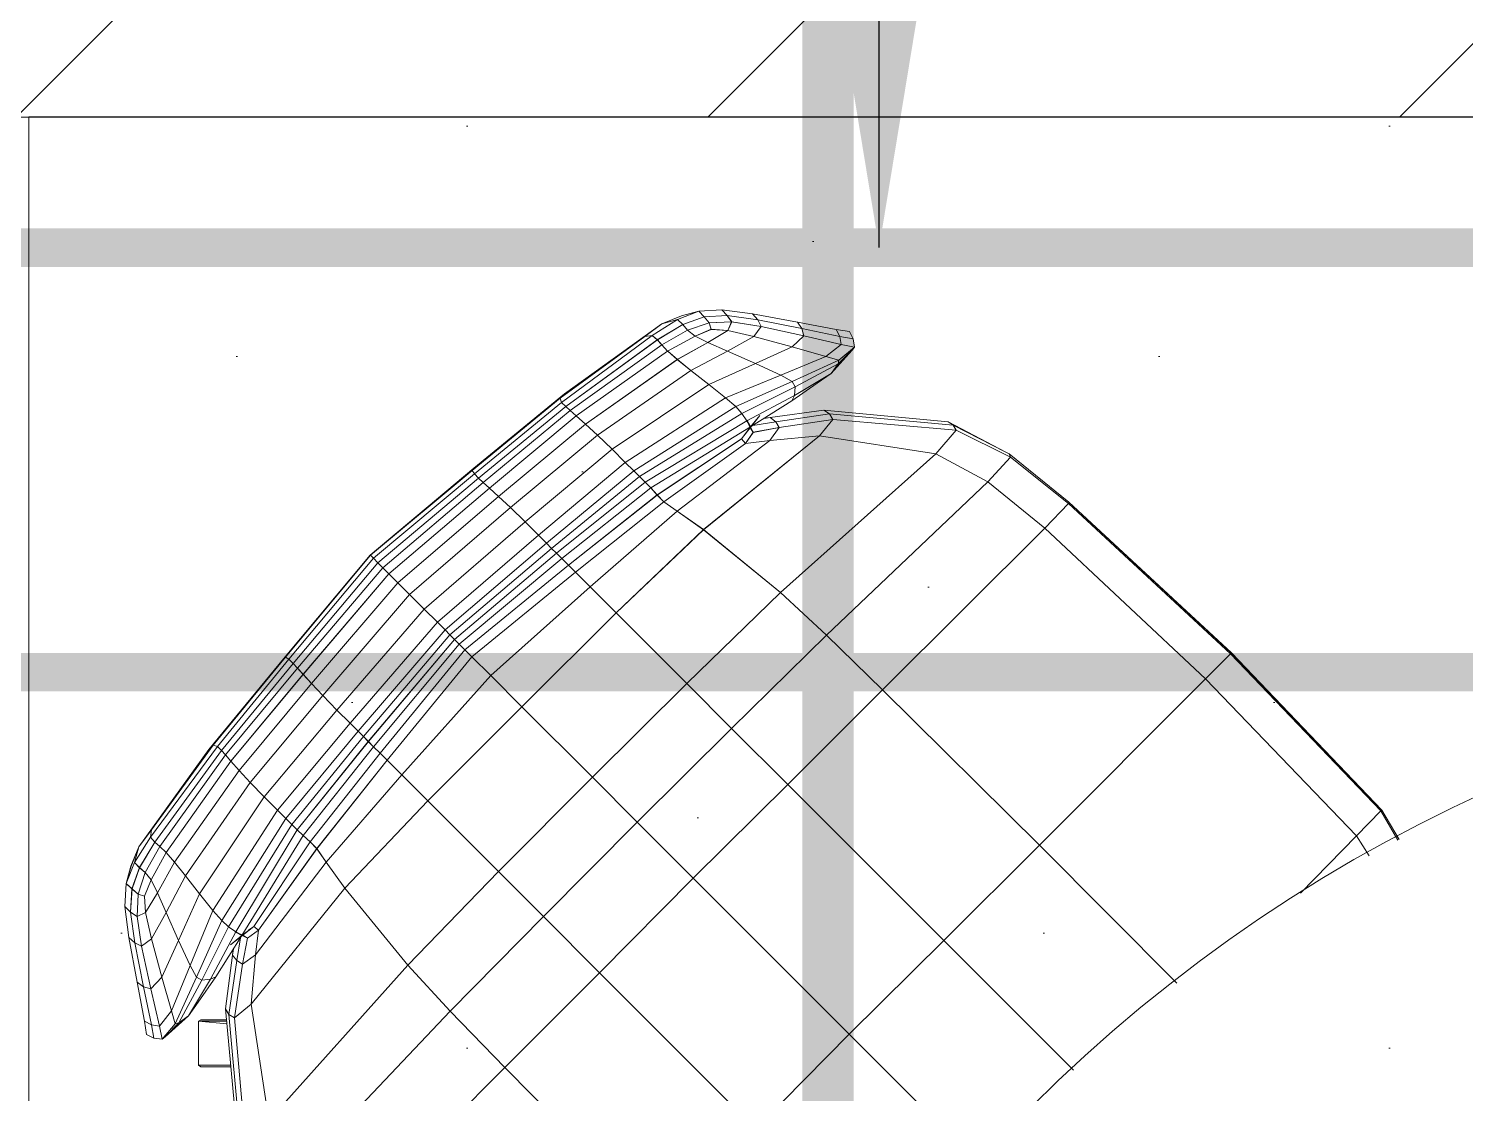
# Model space of a CAD drawing. Header units: millimetres. Extents: x -81374 to 485233, y -39075 to 157313.
# Drawn here: x 43608 to 44167, y -9941 to -9526 of the extents above; entities that cross this region are included whole.
import ezdxf
from ezdxf.enums import TextEntityAlignment as Align

# ---------------------------------------------------------------- set-up
doc = ezdxf.new("R2010")
doc.units = ezdxf.units.MM
doc.layers.add('ceiling', color=7, linetype='Continuous', lineweight=5, true_color=0x560d91)
for name, color, linetype in [('ceilings', 253, 'Continuous'), ('Hatch 01_UC', 7, 'Continuous'), ('M-HVAC VRV PIPE', 152, 'Continuous'), ('PCE-HVACTEXT', 7, 'Continuous')]:
    doc.layers.add(name, color=color, linetype=linetype)
for name, color, linetype, lineweight in [('COPPER PIPE ', 4, 'Continuous', 30), ('DRAIN PIPE', 76, 'Continuous', 30), ('G-IMPT', 8, 'Continuous', 5)]:
    doc.layers.add(name, color=color, linetype=linetype, lineweight=lineweight)
doc.styles.add('rs', font='romans.shx', dxfattribs={"width": 0.75})
doc.styles.get("Standard").update_dxf_attribs({"font": 'arial.ttf'})
doc.dimstyles.new('GLAZ ALU', dxfattribs={"dimscale": 100, "dimtxt": 2, "dimasz": 1.4, "dimexe": 0.8, "dimexo": 0.8, "dimgap": 0.75, "dimtad": 1, "dimdec": 0, "dimzin": 0, "dimdsep": 46, "dimtxsty": 'rs', "dimcen": 0.09, "dimclrd": 8, "dimclre": 8, "dimclrt": 2, "dimadec": 0, "dimazin": 0, "dimtfac": 1, "dimtdec": 0, "dimtmove": 0, "dimatfit": 3, "dimfxl": 1, "dimtolj": 1, "dimtzin": 0, "dimarcsym": 0})

# ---------------------------------------------------------------- blocks, each defined once
blk = doc.blocks.new('floor plan 1')
at = {"layer": 'G-IMPT', "color": 8, "ltscale": 500}
for p, q in [((14440.51, -29081.62), (14377.5, -29144.79)), ((14316.99, -29083.74), (14377.5, -29144.79)), ((14458.58, -29103.79), (14398.81, -29166.7)), ((14192.69, -29107.09), (14243.43, -29157.83)), ((14478.61, -29116.09), (14482.77, -29164.13)), ((14279.81, -29120.9), (14243.43, -29157.83)), ((14279.81, -29120.9), (14340.62, -29181.72)), ((14480.64, -29117.26), (14484.98, -29165.5)), ((14481.84, -29119.32), (14486.38, -29167.69)), ((14469.41, -29124.11), (14415.36, -29184.61)), ((14476.39, -29169.43), (14469.41, -29124.11)), ((14156.04, -29143.74), (14206.51, -29194.2)), ((14377.5, -29144.79), (14340.62, -29181.72)), ((14377.5, -29144.79), (14398.81, -29166.7)), ((14484.26, -29145.11), (14495.96, -29145.11)), ((14496.8, -29145.72), (14484.32, -29145.68)), ((14484.32, -29145.72), (14496.8, -29145.72)), ((14496.8, -29145.72), (14495.96, -29145.11)), ((14496.8, -29145.72), (14496.8, -29162.82)), ((14206.51, -29194.2), (14243.43, -29157.83)), ((14304.16, -29218.55), (14243.43, -29157.83)), ((14500.77, -29164.9), (14509.87, -29156.69)), ((14504.53, -29162.16), (14509.87, -29156.69)), ((14505.95, -29161.86), (14511.02, -29155.78)), ((14507.37, -29166.86), (14512, -29160.95)), ((14509.87, -29156.69), (14511.02, -29155.78)), ((14511.02, -29155.78), (14514.25, -29156.22)), ((14512, -29160.95), (14511.02, -29155.78)), ((14515.39, -29175.46), (14512, -29160.95)), ((14512, -29160.95), (14515.13, -29161.4)), ((14514.25, -29156.22), (14517.07, -29157.65)), ((14515.13, -29161.4), (14514.25, -29156.22)), ((14517.86, -29162.85), (14517.07, -29157.65)), ((14398.81, -29166.7), (14362.5, -29203.6)), ((14415.36, -29184.61), (14398.81, -29166.7)), ((14476.39, -29169.43), (14482.77, -29164.13)), ((14482.77, -29164.13), (14479.66, -29185.05)), ((14484.98, -29165.5), (14481.94, -29186.42)), ((14482.77, -29164.13), (14484.98, -29165.5)), ((14484.98, -29165.5), (14486.38, -29167.69)), ((14485.83, -29161.85), (14496.8, -29162.82)), ((14485.93, -29162.82), (14496.8, -29162.82)), ((14485.98, -29163.39), (14495.96, -29163.42)), ((14485.98, -29163.42), (14495.96, -29163.42)), ((14492.16, -29179.16), (14500.77, -29164.9)), ((14495.51, -29178.83), (14504.53, -29162.16)), ((14496.8, -29162.82), (14495.96, -29163.42)), ((14500.77, -29164.9), (14496.98, -29170.23)), ((14497.61, -29179.97), (14505.95, -29161.86)), ((14504.53, -29162.16), (14500.77, -29164.9)), ((14504.53, -29162.16), (14505.95, -29161.86)), ((14507.37, -29166.86), (14505.95, -29161.86)), ((14518.29, -29176.25), (14515.13, -29161.4)), ((14515.13, -29161.4), (14517.86, -29162.85)), ((14520.75, -29178.01), (14517.86, -29162.85)), ((14476.39, -29169.43), (14439.89, -29214.62)), ((14476.39, -29169.43), (14474.68, -29188.72)), ((14486.38, -29167.69), (14483.56, -29188.54)), ((14490.09, -29180.14), (14496.98, -29170.23)), ((14500.1, -29184.49), (14507.37, -29166.86)), ((14511.14, -29180.02), (14507.37, -29166.86)), ((14115.84, -29177.59), (14169.34, -29231.39)), ((14511.14, -29180.02), (14515.39, -29175.46)), ((14515.39, -29175.46), (14519.03, -29192.09)), ((14515.39, -29175.46), (14518.29, -29176.25)), ((14521.69, -29193.37), (14518.29, -29176.25)), ((14518.29, -29176.25), (14520.75, -29178.01)), ((14340.62, -29181.72), (14304.16, -29218.55)), ((14340.62, -29181.72), (14362.5, -29203.6)), ((14479.92, -29196.19), (14490.09, -29180.14)), ((14482.3, -29197.65), (14492.16, -29179.16)), ((14485.14, -29199.58), (14495.51, -29178.83)), ((14487.82, -29202.01), (14497.61, -29179.97)), ((14492.16, -29179.16), (14490.09, -29180.14)), ((14492.16, -29179.16), (14495.51, -29178.83)), ((14495.51, -29178.83), (14497.61, -29179.97)), ((14500.1, -29184.49), (14497.61, -29179.97)), ((14504.63, -29194.3), (14511.14, -29180.02)), ((14515.2, -29194.92), (14511.14, -29180.02)), ((14523.93, -29195.44), (14520.75, -29178.01)), ((14415.36, -29184.61), (14380.01, -29221.11)), ((14415.36, -29184.61), (14439.89, -29214.62)), ((14447.06, -29224.79), (14474.68, -29188.72)), ((14474.68, -29188.72), (14473.47, -29198.26)), ((14474.68, -29188.72), (14479.66, -29185.05)), ((14479.66, -29185.05), (14477.8, -29195.23)), ((14479.66, -29185.05), (14481.94, -29186.42)), ((14481.94, -29186.42), (14480.46, -29195.34)), ((14481.94, -29186.42), (14483.56, -29188.54)), ((14483.56, -29188.54), (14483.24, -29190.95)), ((14483.34, -29190.8), (14483.56, -29188.54)), ((14491.27, -29205.97), (14500.1, -29184.49)), ((14504.63, -29194.3), (14500.1, -29184.49)), ((14169.34, -29231.39), (14206.51, -29194.2)), ((14206.51, -29194.2), (14267.32, -29255.02)), ((14475.29, -29199.73), (14484.35, -29192.57)), ((14479.92, -29196.19), (14484.35, -29192.57)), ((14496.46, -29212.48), (14504.63, -29194.3)), ((14504.63, -29194.3), (14509.44, -29205.17)), ((14515.2, -29194.92), (14519.03, -29192.09)), ((14519.03, -29192.09), (14521.69, -29193.37)), ((14519.03, -29192.09), (14520.79, -29203.59)), ((14521.69, -29193.37), (14523.28, -29205.32)), ((14521.69, -29193.37), (14523.93, -29195.44)), ((14473.47, -29198.26), (14450.76, -29230.04)), ((14453.39, -29232.63), (14475.29, -29199.73)), ((14479.92, -29196.19), (14456.14, -29235.13)), ((14458.42, -29237.33), (14482.3, -29197.65)), ((14485.14, -29199.58), (14460.54, -29239.45)), ((14473.47, -29198.26), (14477.8, -29195.23)), ((14473.47, -29198.26), (14475.29, -29199.73)), ((14475.29, -29199.73), (14479.92, -29196.19)), ((14475.29, -29199.73), (14477.35, -29198.25)), ((14479.76, -29196.49), (14477.8, -29195.23)), ((14477.8, -29195.23), (14479.89, -29196.25)), ((14479.78, -29196.5), (14482.7, -29197.64)), ((14479.92, -29196.19), (14482.3, -29197.65)), ((14482.7, -29197.64), (14480.27, -29196.43)), ((14482.3, -29197.65), (14485.14, -29199.58)), ((14485.14, -29199.58), (14487.82, -29202.01)), ((14509.44, -29205.17), (14515.2, -29194.92)), ((14515.2, -29194.92), (14517.47, -29205.13)), ((14523.93, -29195.44), (14525.52, -29207.46)), ((14362.5, -29203.6), (14326, -29240.4)), ((14380.01, -29221.11), (14362.5, -29203.6)), ((14462.82, -29241.73), (14487.82, -29202.01)), ((14491.27, -29205.97), (14487.82, -29202.01)), ((14501.92, -29219.44), (14509.44, -29205.17)), ((14509.44, -29205.17), (14512.76, -29212.83)), ((14512.76, -29212.83), (14517.47, -29205.13)), ((14517.47, -29205.13), (14520.79, -29203.59)), ((14517.93, -29211.56), (14517.47, -29205.13)), ((14520.4, -29212.34), (14520.79, -29203.59)), ((14520.79, -29203.59), (14523.28, -29205.32)), ((14522.75, -29214.34), (14523.28, -29205.32)), ((14523.28, -29205.32), (14525.52, -29207.46)), ((14491.27, -29205.97), (14466.1, -29245.01)), ((14491.27, -29205.97), (14496.46, -29212.48)), ((14524.99, -29216.42), (14525.52, -29207.46)), ((14045.84, -29235.01), (14067.69, -29212.65)), ((14439.89, -29214.62), (14407.51, -29248.61)), ((14439.89, -29214.62), (14447.06, -29224.79)), ((14471.25, -29250.16), (14496.46, -29212.48)), ((14496.46, -29212.48), (14501.92, -29219.44)), ((14506.17, -29224.76), (14512.76, -29212.83)), ((14512.76, -29212.83), (14515.26, -29217.83)), ((14515.26, -29217.83), (14517.93, -29211.56)), ((14517.6, -29220.73), (14520.4, -29212.34)), ((14517.93, -29211.56), (14520.4, -29212.34)), ((14519.77, -29222.63), (14522.75, -29214.34)), ((14520.4, -29212.34), (14522.75, -29214.34)), ((14521.78, -29224.67), (14524.99, -29216.42)), ((14522.75, -29214.34), (14524.99, -29216.42)), ((14523.14, -29223.18), (14524.99, -29216.42)), ((14304.16, -29218.55), (14267.32, -29255.02)), ((14304.16, -29218.55), (14326, -29240.4)), ((14380.01, -29221.11), (14343.45, -29257.85)), ((14380.01, -29221.11), (14407.51, -29248.61)), ((14501.92, -29219.44), (14476.74, -29255.79)), ((14501.92, -29219.44), (14506.17, -29224.76)), ((14509.42, -29228.52), (14515.26, -29217.83)), ((14511.9, -29230.83), (14517.6, -29220.73)), ((14513.87, -29232.54), (14519.77, -29222.63)), ((14515.26, -29217.83), (14517.6, -29220.73)), ((14517.6, -29220.73), (14519.77, -29222.63)), ((14519.77, -29222.63), (14521.78, -29224.67)), ((14045.84, -29235.01), (14040.92, -29227.27)), ((14447.06, -29224.79), (14417.64, -29258.74)), ((14447.06, -29224.79), (14450.76, -29230.04)), ((14481.04, -29260.51), (14506.17, -29224.76)), ((14506.17, -29224.76), (14509.42, -29228.52)), ((14515.59, -29234.5), (14521.78, -29224.67)), ((14523.14, -29223.18), (14520.03, -29230.76)), ((14520.03, -29230.76), (14521.78, -29224.67)), ((14036, -29245.08), (14029.27, -29233.63)), ((14029.7, -29233.39), (14036.36, -29244.71)), ((14104.64, -29296.21), (14169.34, -29231.39)), ((14169.34, -29231.39), (14230.4, -29291.89)), ((14450.76, -29230.04), (14423.35, -29264.45)), ((14453.39, -29232.63), (14426.1, -29267.2)), ((14450.76, -29230.04), (14453.39, -29232.63)), ((14453.39, -29232.63), (14456.14, -29235.13)), ((14509.42, -29228.52), (14484.22, -29264.15)), ((14486.33, -29266.53), (14511.9, -29230.83)), ((14513.87, -29232.54), (14487.91, -29268.24)), ((14520.03, -29230.76), (14492.8, -29268.65)), ((14509.42, -29228.52), (14511.9, -29230.83)), ((14511.9, -29230.83), (14513.87, -29232.54)), ((14513.87, -29232.54), (14515.59, -29234.5)), ((14520.03, -29230.76), (14515.11, -29237.38)), ((14045.84, -29235.01), (14036.36, -29244.71)), ((14045.84, -29235.01), (14104.64, -29296.21)), ((14456.14, -29235.13), (14428.63, -29269.73)), ((14458.42, -29237.33), (14430.71, -29271.8)), ((14460.54, -29239.45), (14432.62, -29273.71)), ((14456.14, -29235.13), (14458.42, -29237.33)), ((14458.42, -29237.33), (14460.54, -29239.45)), ((14460.54, -29239.45), (14462.82, -29241.73)), ((14489.46, -29269.89), (14515.59, -29234.5)), ((14491.07, -29270.39), (14515.11, -29237.38)), ((14515.11, -29237.38), (14515.59, -29234.5)), ((14036.36, -29244.71), (14036, -29245.08)), ((14036.36, -29244.71), (14094.92, -29305.95)), ((14326, -29240.4), (14289.2, -29276.9)), ((14343.45, -29257.85), (14326, -29240.4)), ((14462.82, -29241.73), (14434.66, -29275.76)), ((14466.1, -29245.01), (14437.78, -29278.88)), ((14466.1, -29245.01), (14462.82, -29241.73)), ((14466.1, -29245.01), (14471.25, -29250.16)), ((14036, -29245.08), (14094.58, -29306.3)), ((14407.51, -29248.61), (14370.87, -29285.27)), ((14407.51, -29248.61), (14417.64, -29258.74)), ((14471.25, -29250.16), (14442.92, -29284.02)), ((14471.25, -29250.16), (14476.74, -29255.79)), ((14230.4, -29291.89), (14267.32, -29255.02)), ((14267.32, -29255.02), (14289.2, -29276.9)), ((14476.74, -29255.79), (14448.48, -29289.67)), ((14476.74, -29255.79), (14481.04, -29260.51)), ((14343.45, -29257.85), (14306.71, -29294.41)), ((14370.87, -29285.27), (14343.45, -29257.85)), ((14417.64, -29258.74), (14383.05, -29297.45)), ((14417.64, -29258.74), (14423.35, -29264.45)), ((14481.04, -29260.51), (14452.86, -29294.35)), ((14481.04, -29260.51), (14484.22, -29264.15)), ((14423.35, -29264.45), (14390.41, -29304.81)), ((14426.1, -29267.2), (14393.08, -29307.48)), ((14423.35, -29264.45), (14426.1, -29267.2)), ((14426.1, -29267.2), (14428.63, -29269.73)), ((14484.22, -29264.15), (14456.12, -29297.94)), ((14486.33, -29266.53), (14458.31, -29300.35)), ((14484.22, -29264.15), (14486.33, -29266.53)), ((14486.33, -29266.53), (14487.91, -29268.24)), ((14395.29, -29309.68), (14428.63, -29269.73)), ((14430.71, -29271.8), (14397.15, -29311.55)), ((14428.63, -29269.73), (14430.71, -29271.8)), ((14430.71, -29271.8), (14432.62, -29273.71)), ((14487.91, -29268.24), (14459.96, -29302.13)), ((14489.46, -29269.89), (14461.6, -29303.81)), ((14491.07, -29270.39), (14462.97, -29304.66)), ((14492.8, -29268.65), (14463.8, -29303.96)), ((14487.91, -29268.24), (14489.46, -29269.89)), ((14491.07, -29270.39), (14489.46, -29269.89)), ((14492.8, -29268.65), (14491.07, -29270.39)), ((14252.3, -29313.2), (14289.2, -29276.9)), ((14306.71, -29294.41), (14289.2, -29276.9)), ((14398.92, -29313.32), (14432.62, -29273.71)), ((14434.66, -29275.76), (14400.83, -29315.22)), ((14432.62, -29273.71), (14434.66, -29275.76)), ((14437.78, -29278.88), (14434.66, -29275.76)), ((14437.78, -29278.88), (14403.82, -29318.22)), ((14442.92, -29284.02), (14408.96, -29323.35)), ((14437.78, -29278.88), (14442.92, -29284.02)), ((14442.92, -29284.02), (14448.48, -29289.67)), ((14370.87, -29285.27), (14334.21, -29321.91)), ((14370.87, -29285.27), (14383.05, -29297.45)), ((14414.64, -29329.04), (14448.48, -29289.67)), ((14448.48, -29289.67), (14452.86, -29294.35)), ((14167.22, -29354.91), (14230.4, -29291.89)), ((14230.4, -29291.89), (14252.3, -29313.2)), ((14270.21, -29329.75), (14306.71, -29294.41)), ((14334.21, -29321.91), (14306.71, -29294.41)), ((14452.86, -29294.35), (14419.21, -29333.61)), ((14452.86, -29294.35), (14456.12, -29297.94)), ((14104.64, -29296.21), (14094.92, -29305.95)), ((14104.64, -29296.21), (14167.22, -29354.91)), ((14383.05, -29297.45), (14344.34, -29332.04)), ((14383.05, -29297.45), (14390.41, -29304.81)), ((14422.68, -29337.07), (14456.12, -29297.94)), ((14458.31, -29300.35), (14425.09, -29339.48)), ((14456.12, -29297.94), (14458.31, -29300.35)), ((14458.31, -29300.35), (14459.96, -29302.13)), ((14094.92, -29305.95), (14094.58, -29306.3)), ((14094.58, -29306.3), (14157.84, -29365.05)), ((14094.92, -29305.95), (14157.94, -29364.49)), ((14390.41, -29304.81), (14350.05, -29337.75)), ((14390.41, -29304.81), (14393.08, -29307.48)), ((14426.95, -29341.34), (14459.96, -29302.13)), ((14428.74, -29343.13), (14461.6, -29303.81)), ((14462.97, -29304.66), (14429.91, -29344.31)), ((14463.8, -29303.96), (14429.94, -29344.34)), ((14459.96, -29302.13), (14461.6, -29303.81)), ((14462.97, -29304.66), (14461.6, -29303.81)), ((14463.8, -29303.96), (14462.97, -29304.66)), ((14393.08, -29307.48), (14352.8, -29340.5)), ((14395.29, -29309.68), (14355.33, -29343.03)), ((14397.15, -29311.55), (14357.4, -29345.1)), ((14393.08, -29307.48), (14395.29, -29309.68)), ((14395.29, -29309.68), (14397.15, -29311.55)), ((14397.15, -29311.55), (14398.92, -29313.32)), ((14252.3, -29313.2), (14189.4, -29372.97)), ((14270.21, -29329.75), (14252.3, -29313.2)), ((14398.92, -29313.32), (14359.32, -29347.01)), ((14400.83, -29315.22), (14361.36, -29349.06)), ((14398.92, -29313.32), (14400.83, -29315.22)), ((14403.82, -29318.22), (14400.83, -29315.22)), ((14300.22, -29354.29), (14334.21, -29321.91)), ((14334.21, -29321.91), (14344.34, -29332.04)), ((14403.82, -29318.22), (14364.48, -29352.18)), ((14408.96, -29323.35), (14369.62, -29357.32)), ((14403.82, -29318.22), (14408.96, -29323.35)), ((14408.96, -29323.35), (14414.64, -29329.04)), ((14270.21, -29329.75), (14209.71, -29383.81)), ((14300.22, -29354.29), (14270.21, -29329.75)), ((14310.39, -29361.46), (14344.34, -29332.04)), ((14344.34, -29332.04), (14350.05, -29337.75)), ((14414.64, -29329.04), (14375.28, -29362.88)), ((14419.21, -29333.61), (14379.95, -29367.26)), ((14414.64, -29329.04), (14419.21, -29333.61)), ((14419.21, -29333.61), (14422.68, -29337.07)), ((14315.64, -29365.16), (14350.05, -29337.75)), ((14352.8, -29340.5), (14350.05, -29337.75)), ((14422.68, -29337.07), (14383.54, -29370.51)), ((14425.09, -29339.48), (14385.95, -29372.71)), ((14422.68, -29337.07), (14425.09, -29339.48)), ((14425.09, -29339.48), (14426.95, -29341.34)), ((14318.24, -29367.79), (14352.8, -29340.5)), ((14320.73, -29370.54), (14355.33, -29343.03)), ((14322.93, -29372.82), (14357.4, -29345.1)), ((14352.8, -29340.5), (14355.33, -29343.03)), ((14355.33, -29343.03), (14357.4, -29345.1)), ((14357.4, -29345.1), (14359.32, -29347.01)), ((14426.95, -29341.34), (14387.73, -29374.36)), ((14428.74, -29343.13), (14389.41, -29376)), ((14429.94, -29344.34), (14389.56, -29378.2)), ((14429.91, -29344.31), (14390.26, -29377.37)), ((14426.95, -29341.34), (14428.74, -29343.13)), ((14429.91, -29344.31), (14428.74, -29343.13)), ((14325.06, -29374.94), (14359.32, -29347.01)), ((14327.33, -29377.21), (14361.36, -29349.06)), ((14359.32, -29347.01), (14361.36, -29349.06)), ((14364.48, -29352.18), (14361.36, -29349.06)), ((14167.22, -29354.91), (14157.94, -29364.49)), ((14167.22, -29354.91), (14189.4, -29372.97)), ((14255.03, -29390.79), (14300.22, -29354.29)), ((14300.22, -29354.29), (14310.39, -29361.46)), ((14330.61, -29380.5), (14364.48, -29352.18)), ((14369.62, -29357.32), (14364.48, -29352.18)), ((14274.32, -29389.07), (14310.39, -29361.46)), ((14310.39, -29361.46), (14315.64, -29365.16)), ((14335.76, -29385.65), (14369.62, -29357.32)), ((14369.62, -29357.32), (14375.28, -29362.88)), ((14157.94, -29364.49), (14157.84, -29365.05)), ((14157.84, -29365.05), (14181.11, -29383.87)), ((14157.94, -29364.49), (14180.57, -29382.57)), ((14283.86, -29387.87), (14315.64, -29365.16)), ((14285.34, -29389.69), (14318.24, -29367.79)), ((14318.24, -29367.79), (14315.64, -29365.16)), ((14318.24, -29367.79), (14320.73, -29370.54)), ((14341.39, -29391.14), (14375.28, -29362.88)), ((14346.12, -29395.44), (14379.95, -29367.26)), ((14375.28, -29362.88), (14379.95, -29367.26)), ((14379.95, -29367.26), (14383.54, -29370.51)), ((14189.4, -29372.97), (14180.57, -29382.57)), ((14209.71, -29383.81), (14189.4, -29372.97)), ((14281.8, -29394.31), (14320.73, -29370.54)), ((14283.25, -29396.7), (14322.93, -29372.82)), ((14320.73, -29370.54), (14322.93, -29372.82)), ((14322.93, -29372.82), (14325.06, -29374.94)), ((14349.75, -29398.61), (14383.54, -29370.51)), ((14352.13, -29400.73), (14385.95, -29372.71)), ((14383.54, -29370.51), (14385.95, -29372.71)), ((14385.95, -29372.71), (14387.73, -29374.36)), ((14285.18, -29399.54), (14325.06, -29374.94)), ((14287.61, -29402.21), (14327.33, -29377.21)), ((14325.06, -29374.94), (14327.33, -29377.21)), ((14330.61, -29380.5), (14327.33, -29377.21)), ((14353.84, -29402.31), (14387.73, -29374.36)), ((14354.25, -29407.2), (14389.56, -29378.2)), ((14355.49, -29403.86), (14389.41, -29376)), ((14355.99, -29405.47), (14390.26, -29377.37)), ((14387.73, -29374.36), (14389.41, -29376)), ((14390.26, -29377.37), (14389.41, -29376)), ((14389.56, -29378.2), (14390.26, -29377.37)), ((14180.57, -29382.57), (14201.69, -29393)), ((14180.57, -29382.57), (14181.11, -29383.87)), ((14202.86, -29395.04), (14181.11, -29383.87)), ((14202.86, -29395.04), (14182.43, -29384.43)), ((14182.43, -29384.43), (14204.92, -29396.24)), ((14209.71, -29383.81), (14201.69, -29393)), ((14255.03, -29390.79), (14209.71, -29383.81)), ((14291.57, -29405.67), (14330.61, -29380.5)), ((14335.76, -29385.65), (14330.61, -29380.5)), ((14255.03, -29390.79), (14274.32, -29389.07)), ((14274.32, -29389.07), (14270.65, -29394.06)), ((14274.32, -29389.07), (14283.86, -29387.87)), ((14285.34, -29389.69), (14278.17, -29398.75)), ((14283.86, -29387.87), (14280.83, -29392.2)), ((14285.34, -29389.69), (14281.8, -29394.31)), ((14285.34, -29389.69), (14283.85, -29391.75)), ((14283.86, -29387.87), (14285.34, -29389.69)), ((14298.08, -29410.86), (14335.76, -29385.65)), ((14335.76, -29385.65), (14341.39, -29391.14)), ((14201.69, -29393), (14202.86, -29395.04)), ((14201.69, -29393), (14249.73, -29397.17)), ((14202.86, -29395.04), (14251.1, -29399.37)), ((14202.86, -29395.04), (14204.92, -29396.24)), ((14255.03, -29390.79), (14249.73, -29397.17)), ((14249.73, -29397.17), (14270.65, -29394.06)), ((14281.8, -29394.31), (14265.74, -29404.48)), ((14270.65, -29394.06), (14280.83, -29392.2)), ((14270.65, -29394.06), (14272.02, -29396.34)), ((14272.02, -29396.34), (14280.94, -29394.85)), ((14281.8, -29394.31), (14278.17, -29398.75)), ((14280.83, -29392.2), (14282.09, -29394.16)), ((14280.83, -29392.2), (14281.85, -29394.29)), ((14281.8, -29394.31), (14283.25, -29396.7)), ((14283.24, -29397.1), (14282.04, -29394.67)), ((14282.11, -29394.18), (14283.24, -29397.1)), ((14305.04, -29416.31), (14341.39, -29391.14)), ((14310.36, -29420.56), (14346.12, -29395.44)), ((14341.39, -29391.14), (14346.12, -29395.44)), ((14346.12, -29395.44), (14349.75, -29398.61)), ((14204.92, -29396.24), (14253.29, -29400.78)), ((14249.78, -29397.25), (14251.1, -29399.37)), ((14251.1, -29399.37), (14272.02, -29396.34)), ((14251.1, -29399.37), (14253.29, -29400.78)), ((14253.29, -29400.78), (14274.14, -29397.96)), ((14285.18, -29399.54), (14264.44, -29409.91)), ((14283.25, -29396.7), (14264.76, -29406.56)), ((14272.02, -29396.34), (14274.14, -29397.96)), ((14274.14, -29397.96), (14276.55, -29397.64)), ((14276.4, -29397.73), (14274.14, -29397.96)), ((14283.25, -29396.7), (14285.18, -29399.54)), ((14285.18, -29399.54), (14287.61, -29402.21)), ((14314.12, -29423.82), (14349.75, -29398.61)), ((14316.43, -29426.3), (14352.13, -29400.73)), ((14349.75, -29398.61), (14352.13, -29400.73)), ((14352.13, -29400.73), (14353.84, -29402.31)), ((14264.76, -29406.56), (14250.5, -29415.17)), ((14265.74, -29404.48), (14255.83, -29411.37)), ((14264.76, -29406.56), (14264.44, -29409.91)), ((14265.74, -29404.48), (14264.76, -29406.56)), ((14287.61, -29402.21), (14265.57, -29412.01)), ((14291.57, -29405.67), (14270.09, -29414.5)), ((14291.57, -29405.67), (14287.61, -29402.21)), ((14291.57, -29405.67), (14298.08, -29410.86)), ((14354.25, -29407.2), (14316.37, -29434.43)), ((14318.14, -29428.27), (14353.84, -29402.31)), ((14320.1, -29429.98), (14355.49, -29403.86)), ((14355.99, -29405.47), (14322.98, -29429.5)), ((14353.84, -29402.31), (14355.49, -29403.86)), ((14354.25, -29407.2), (14355.99, -29405.47)), ((14355.99, -29405.47), (14355.49, -29403.86)), ((14265.57, -29412.01), (14247.47, -29420.35)), ((14264.44, -29409.91), (14247.77, -29418.93)), ((14250.5, -29415.17), (14255.83, -29411.37)), ((14264.44, -29409.91), (14265.57, -29412.01)), ((14270.09, -29414.5), (14265.57, -29412.01)), ((14298.08, -29410.86), (14279.91, -29419.03)), ((14298.08, -29410.86), (14305.04, -29416.31)), ((14250.5, -29415.17), (14242.29, -29424.27)), ((14247.77, -29418.93), (14250.5, -29415.17)), ((14270.09, -29414.5), (14252.46, -29421.77)), ((14270.09, -29414.5), (14279.91, -29419.03)), ((14305.04, -29416.31), (14290.77, -29423.84)), ((14305.04, -29416.31), (14310.36, -29420.56)), ((14247.47, -29420.35), (14241.39, -29425.42)), ((14247.77, -29418.93), (14242.29, -29424.27)), ((14252.46, -29421.77), (14246.55, -29426.4)), ((14247.77, -29418.93), (14247.47, -29420.35)), ((14252.46, -29421.77), (14247.47, -29420.35)), ((14265.62, -29425.54), (14252.46, -29421.77)), ((14279.91, -29419.03), (14265.62, -29425.54)), ((14279.91, -29419.03), (14290.77, -29423.84)), ((14290.77, -29423.84), (14280.52, -29429.59)), ((14290.77, -29423.84), (14298.43, -29427.16)), ((14310.36, -29420.56), (14298.43, -29427.16)), ((14314.12, -29423.82), (14303.44, -29429.66)), ((14310.36, -29420.56), (14314.07, -29423.77)), ((14314.12, -29423.82), (14316.43, -29426.3)), ((14242.29, -29424.27), (14241.39, -29425.42)), ((14241.39, -29425.42), (14241.82, -29428.65)), ((14246.55, -29426.4), (14241.39, -29425.42)), ((14241.82, -29428.65), (14243.25, -29431.47)), ((14247, -29429.52), (14241.82, -29428.65)), ((14246.55, -29426.4), (14261.07, -29429.78)), ((14246.55, -29426.4), (14247, -29429.52)), ((14261.86, -29432.68), (14247, -29429.52)), ((14247, -29429.52), (14248.45, -29432.25)), ((14265.62, -29425.54), (14261.07, -29429.78)), ((14280.52, -29429.59), (14265.62, -29425.54)), ((14280.52, -29429.59), (14277.69, -29433.43)), ((14280.52, -29429.59), (14290.73, -29431.87)), ((14298.43, -29427.16), (14290.73, -29431.87)), ((14303.44, -29429.66), (14297.16, -29432.33)), ((14298.43, -29427.16), (14303.44, -29429.66)), ((14303.44, -29429.66), (14306.33, -29432)), ((14316.43, -29426.3), (14306.33, -29432)), ((14318.14, -29428.27), (14308.24, -29434.17)), ((14316.37, -29434.43), (14322.98, -29429.5)), ((14316.43, -29426.3), (14318.14, -29428.27)), ((14318.14, -29428.27), (14320.1, -29429.98)), ((14322.98, -29429.5), (14320.1, -29429.98)), ((14248.45, -29432.25), (14243.25, -29431.47)), ((14263.61, -29435.15), (14248.45, -29432.25)), ((14261.07, -29429.78), (14277.69, -29433.43)), ((14261.07, -29429.78), (14261.86, -29432.68)), ((14278.97, -29436.08), (14261.86, -29432.68)), ((14261.86, -29432.68), (14263.61, -29435.15)), ((14263.61, -29435.15), (14281.04, -29438.32)), ((14277.69, -29433.43), (14278.97, -29436.08)), ((14277.69, -29433.43), (14289.19, -29435.19)), ((14290.73, -29431.87), (14289.19, -29435.19)), ((14297.94, -29434.8), (14289.19, -29435.19)), ((14289.19, -29435.19), (14290.93, -29437.68)), ((14297.16, -29432.33), (14290.73, -29431.87)), ((14297.16, -29432.33), (14297.94, -29434.8)), ((14297.94, -29434.8), (14306.33, -29432)), ((14297.94, -29434.8), (14299.94, -29437.15)), ((14308.24, -29434.17), (14299.94, -29437.15)), ((14306.33, -29432), (14308.24, -29434.17)), ((14308.24, -29434.17), (14310.27, -29436.17)), ((14308.79, -29437.54), (14316.37, -29434.43)), ((14320.1, -29429.98), (14310.27, -29436.17)), ((14316.37, -29434.43), (14310.27, -29436.17)), ((14278.97, -29436.08), (14290.93, -29437.68)), ((14278.97, -29436.08), (14281.04, -29438.32)), ((14281.04, -29438.32), (14293.06, -29439.92)), ((14299.94, -29437.15), (14290.93, -29437.68)), ((14290.93, -29437.68), (14293.06, -29439.92)), ((14302.02, -29439.39), (14293.06, -29439.92)), ((14299.94, -29437.15), (14302.02, -29439.39)), ((14310.27, -29436.17), (14302.02, -29439.39)), ((14308.79, -29437.54), (14302.02, -29439.39))]:
    blk.add_line(p, q, dxfattribs=at)
blk.add_arc((13748.16, -28705.24), 600, 270, 90, dxfattribs=at)
blk.add_arc((13748.16, -28705.24), 600, 270, 90, dxfattribs=at)
for rotation, p in [(359.9992, (39680.63, -4989.62, 0)), (359.9992, (35886.72, -10139.29, 0)), (270.0008, (28873.29, -20643.48, 0)), (359.9992, (11975.31, -26935.44, 0)), (359.9992, (15267.63, -26935.44, 0)), (359.9992, (26686.27, -26987.73, 0)), (270.0008, (15861.11, -28615.02, 0)), (89.9992, (23697.81, -33300.57, 0)), (89.9992, (23597.87, -35337.73, 0)), (89.9992, (23597.88, -37388.34, 0)), (359.9992, (13750.44, -37781.54, 0)), (89.9992, (23697.83, -40746.76, 0)), (89.9992, (23597.8, -44302.49, 0)), (89.9992, (23597.81, -46399.06, 0)), (89.9992, (23697.78, -48339.78, 0)), (89.9992, (23697.77, -54279.98, 0)), (359.9992, (27418.07, -55702.4, 0)), (89.9992, (9671.91, -65856.51, 0)), (359.9992, (4684.11, -67403.39, 0)), (359.9992, (8737.21, -67403.39, 0))]:
    blk.add_attdef('PARTITIONTYPE', text='', height=200, rotation=rotation, dxfattribs=at).set_placement(p, align=Align.MIDDLE_CENTER)
blk = doc.blocks.new('GRID')
at = {"layer": 'ceilings', "lineweight": 5, "transparency": 33554597}
h = blk.add_hatch(dxfattribs=at)
h.set_pattern_fill('DOTS', color=8, scale=80, angle=45)
h.paths.add_polyline_path([(56229.86, 61282.61), (56229.86, 61882.61), (56829.86, 61882.61), (56829.86, 61282.61)])
at = {"layer": 'ceilings', "color": 8, "lineweight": 5}
blk.add_lwpolyline([(56229.86, 61282.61), (56229.86, 61882.61), (56829.86, 61882.61), (56829.86, 61282.61)], close=True, dxfattribs=at)
blk = doc.blocks.new('Steelcase EMEA Bolia - Mood Dining Chair - scx_bolia_d3_ancilary_mood_leg_18ba0357-414835-Level 1')
at = {"layer": 'G-IMPT'}
for p, q in [((-179.96, 167.36), (-167.87, 179.45)), ((-167.87, 179.45), (-166.85, 179.29)), ((-160.18, 171.76), (-167.87, 179.45)), ((-160.8, 171.01), (-167.87, 179.45)), ((-159.79, 172.23), (-166.85, 179.29)), ((-159.81, 172.21), (-166.85, 179.29)), ((-179.96, 167.36), (-179.8, 166.34)), ((-171.14, 158.54), (-179.96, 167.36)), ((-179.96, 167.36), (-171.16, 158.51)), ((-171.52, 158.07), (-179.8, 166.34))]:
    blk.add_line(p, q, dxfattribs=at)
blk = doc.blocks.new('Steelcase EMEA Bolia - Mood Dining Chair - scx_bolia_d3_ancilary_mood_back_18ba0357-V66-Level 1')
at = {"layer": 'G-IMPT'}
for p, q in [((-44.74, 255.92), (7.76, 260.54)), ((-43.65, 255.83), (7.76, 260.49)), ((7.76, 258.83), (-43.29, 254.26)), ((7.76, 260.54), (60.26, 255.92)), ((7.76, 260.49), (7.76, 258.83)), ((7.76, 260.49), (59.17, 255.83)), ((7.76, 256.3), (7.76, 258.83)), ((7.76, 258.83), (58.81, 254.26)), ((-90.21, 251.46), (-44.74, 255.92)), ((-87.76, 251.47), (-43.65, 255.83)), ((-87.04, 247.71), (-43.32, 251.91)), ((-86.97, 249.98), (-43.29, 254.26)), ((-44.74, 255.92), (-43.65, 255.83)), ((-43.65, 255.83), (-43.29, 254.26)), ((-43.4, 249.49), (7.76, 253.66)), ((-43.4, 249.49), (-43.32, 251.91)), ((7.76, 256.3), (-43.32, 251.91)), ((-43.32, 251.91), (-43.29, 254.26)), ((7.76, 253.66), (7.76, 256.3)), ((7.76, 256.3), (58.83, 251.91)), ((7.76, 250.26), (7.76, 253.66)), ((7.76, 253.66), (58.92, 249.49)), ((59.17, 255.83), (58.81, 254.26)), ((58.83, 251.91), (58.81, 254.26)), ((102.49, 249.98), (58.81, 254.26)), ((102.56, 247.71), (58.83, 251.91)), ((58.92, 249.49), (58.83, 251.91)), ((60.26, 255.92), (59.17, 255.83)), ((103.27, 251.47), (59.17, 255.83)), ((105.73, 251.46), (60.26, 255.92)), ((-136.25, 243.93), (-90.21, 251.46)), ((-130.64, 240.82), (-87.04, 247.71)), ((-86.97, 249.98), (-130.47, 243.42)), ((-87.76, 251.47), (-128.09, 245.12)), ((-90.21, 251.46), (-87.76, 251.47)), ((-87.76, 251.47), (-86.97, 249.98)), ((-87.32, 242.21), (-43.56, 246.23)), ((-87.14, 245.39), (-43.4, 249.49)), ((-87.14, 245.39), (-87.04, 247.71)), ((-87.04, 247.71), (-86.97, 249.98)), ((-43.8, 241.39), (-43.56, 246.23)), ((7.76, 250.26), (-43.56, 246.23)), ((-43.56, 246.23), (-43.4, 249.49)), ((7.76, 245.35), (7.76, 250.26)), ((7.76, 250.26), (59.08, 246.23)), ((59.08, 246.23), (58.92, 249.49)), ((102.66, 245.39), (58.92, 249.49)), ((102.84, 242.21), (59.08, 246.23)), ((59.31, 241.39), (59.08, 246.23)), ((103.27, 251.47), (102.49, 249.98)), ((102.56, 247.71), (102.49, 249.98)), ((145.99, 243.42), (102.49, 249.98)), ((102.66, 245.39), (102.56, 247.71)), ((146.16, 240.82), (102.56, 247.71)), ((105.73, 251.46), (103.27, 251.47)), ((103.27, 251.47), (143.61, 245.12)), ((105.73, 251.46), (151.77, 243.93)), ((-141.79, 240.85), (-149.9, 237.29)), ((-143.81, 240.76), (-149.9, 237.29)), ((-143.81, 240.76), (-136.25, 243.93)), ((-141.82, 237.99), (-141.79, 240.85)), ((-130.64, 240.82), (-141.82, 237.99)), ((-136.25, 243.93), (-141.79, 240.85)), ((-130.47, 243.42), (-141.79, 240.85)), ((-136.25, 243.93), (-128.09, 245.12)), ((-130.64, 240.82), (-130.47, 243.42)), ((-130.46, 238.23), (-130.64, 240.82)), ((-128.09, 245.12), (-130.47, 243.42)), ((-87.14, 245.39), (-130.46, 238.23)), ((-130.34, 234.84), (-87.32, 242.21)), ((-87.65, 237.39), (-87.32, 242.21)), ((-87.65, 237.39), (-43.8, 241.39)), ((-87.32, 242.21), (-87.14, 245.39)), ((-44, 234.99), (-43.8, 241.39)), ((-43.8, 241.39), (7.76, 245.35)), ((7.76, 238.9), (7.76, 245.35)), ((7.76, 245.35), (59.31, 241.39)), ((59.52, 234.99), (59.31, 241.39)), ((103.17, 237.39), (59.31, 241.39)), ((102.84, 242.21), (102.66, 245.39)), ((145.98, 238.23), (102.66, 245.39)), ((103.17, 237.39), (102.84, 242.21)), ((145.86, 234.84), (102.84, 242.21)), ((151.77, 243.93), (143.61, 245.12)), ((143.61, 245.12), (145.99, 243.42)), ((145.98, 238.23), (146.16, 240.82)), ((146.16, 240.82), (145.99, 243.42)), ((145.99, 243.42), (157.31, 240.85)), ((146.16, 240.82), (157.34, 237.99)), ((159.33, 240.76), (151.77, 243.93)), ((151.77, 243.93), (157.31, 240.85)), ((157.34, 237.99), (157.31, 240.85)), ((157.31, 240.85), (165.42, 237.29)), ((159.33, 240.76), (165.42, 237.29)), ((-149.9, 237.29), (-156.61, 231.33)), ((-149.79, 234.23), (-149.9, 237.29)), ((-141.82, 237.99), (-149.79, 234.23)), ((-141.63, 235.11), (-149.54, 231.16)), ((-142.02, 231.41), (-141.63, 235.11)), ((-141.63, 235.11), (-141.82, 237.99)), ((-130.46, 238.23), (-141.63, 235.11)), ((-87.65, 237.39), (-130.7, 229.87)), ((-130.34, 234.84), (-130.46, 238.23)), ((-87.95, 231.01), (-87.65, 237.39)), ((7.76, 238.9), (-44, 234.99)), ((7.76, 230.85), (7.76, 238.9)), ((7.76, 238.9), (59.52, 234.99)), ((103.46, 231.01), (103.17, 237.39)), ((146.22, 229.87), (103.17, 237.39)), ((145.86, 234.84), (145.98, 238.23)), ((145.98, 238.23), (157.15, 235.11)), ((157.15, 235.11), (157.34, 237.99)), ((157.54, 231.41), (157.15, 235.11)), ((165.06, 231.16), (157.15, 235.11)), ((157.34, 237.99), (165.31, 234.23)), ((165.31, 234.23), (165.42, 237.29)), ((165.42, 237.29), (172.13, 231.33)), ((-163.99, 221.7), (-156.61, 231.33)), ((-156.54, 228.23), (-156.61, 231.33)), ((-149.79, 234.23), (-156.54, 228.23)), ((-149.54, 231.16), (-156.01, 225.24)), ((-149.54, 231.16), (-149.79, 234.23)), ((-148.35, 228.86), (-149.54, 231.16)), ((-142.02, 231.41), (-148.35, 228.86)), ((-143.79, 226.1), (-142.02, 231.41)), ((-130.7, 229.87), (-143.79, 226.1)), ((-130.34, 234.84), (-142.02, 231.41)), ((-131.45, 223.11), (-87.95, 231.01)), ((-131.45, 223.11), (-130.7, 229.87)), ((-130.7, 229.87), (-130.34, 234.84)), ((-88.04, 223.15), (-87.95, 231.01)), ((-87.95, 231.01), (-44, 234.99)), ((-44.07, 227.06), (-44, 234.99)), ((-44.07, 227.06), (7.76, 230.85)), ((7.76, 223.59), (7.76, 230.85)), ((7.76, 230.85), (59.59, 227.06)), ((103.46, 231.01), (59.52, 234.99)), ((59.59, 227.06), (59.52, 234.99)), ((103.56, 223.15), (103.46, 231.01)), ((146.97, 223.11), (103.46, 231.01)), ((145.86, 234.84), (157.54, 231.41)), ((146.22, 229.87), (145.86, 234.77)), ((146.97, 223.11), (146.22, 229.87)), ((146.22, 229.87), (159.31, 226.1)), ((159.31, 226.1), (157.54, 231.41)), ((157.54, 231.41), (163.86, 228.86)), ((163.86, 228.86), (165.06, 231.16)), ((165.06, 231.16), (165.31, 234.23)), ((165.06, 231.16), (171.53, 225.24)), ((165.31, 234.23), (172.06, 228.23)), ((172.06, 228.23), (172.13, 231.33)), ((179.5, 221.7), (172.13, 231.33)), ((-163.87, 218.65), (-156.54, 228.23)), ((-162.89, 215.87), (-156.01, 225.24)), ((-158.18, 215.16), (-152.57, 223.99)), ((-156.01, 225.24), (-156.54, 228.23)), ((-152.57, 223.99), (-156.01, 225.24)), ((-148.35, 228.86), (-152.57, 223.99)), ((-143.79, 226.1), (-152.57, 223.99)), ((-146.86, 218.34), (-143.79, 226.1)), ((-88.04, 223.15), (-44.07, 227.06)), ((-44.07, 219.79), (-44.07, 227.06)), ((103.56, 223.15), (59.59, 227.06)), ((59.59, 227.06), (59.59, 219.79)), ((162.38, 218.34), (159.31, 226.1)), ((159.31, 226.1), (168.09, 223.99)), ((163.86, 228.86), (168.09, 223.99)), ((168.09, 223.99), (171.53, 225.24)), ((173.7, 215.16), (168.09, 223.99)), ((171.53, 225.24), (172.06, 228.23)), ((178.41, 215.87), (171.53, 225.24)), ((179.39, 218.65), (172.06, 228.23)), ((-163.99, 221.7), (-174.07, 207.13)), ((-163.87, 218.65), (-173.56, 204.15)), ((-163.87, 218.65), (-163.99, 221.7)), ((-162.89, 215.87), (-163.87, 218.65)), ((-146.86, 218.34), (-158.18, 215.16)), ((-151.15, 207.26), (-146.86, 218.34)), ((-131.45, 223.11), (-146.86, 218.34)), ((-88.04, 223.15), (-132.52, 214.33)), ((-132.52, 214.33), (-131.45, 223.11)), ((-88.04, 215.86), (-88.04, 223.15)), ((-88.04, 215.86), (-44.07, 219.79)), ((-44.07, 219.79), (7.76, 223.59)), ((-44.07, 219.79), (-44.07, 215.38)), ((-44.07, 215.38), (7.76, 219.36)), ((7.76, 223.59), (7.76, 219.36)), ((7.76, 223.59), (59.59, 219.79)), ((7.76, 216.67), (7.76, 219.36)), ((7.76, 219.36), (59.59, 215.38)), ((103.56, 215.86), (59.59, 219.79)), ((59.59, 219.79), (59.59, 215.38)), ((148.03, 214.33), (103.56, 223.15)), ((103.56, 223.15), (103.56, 215.86)), ((148.03, 214.33), (146.97, 223.11)), ((146.97, 223.11), (162.38, 218.34)), ((166.67, 207.26), (162.38, 218.34)), ((162.38, 218.34), (173.7, 215.16)), ((178.41, 215.87), (179.39, 218.65)), ((179.39, 218.65), (179.5, 221.7)), ((179.39, 218.65), (189.08, 204.15)), ((189.59, 207.13), (179.5, 221.7)), ((-172.07, 201.54), (-162.89, 215.87)), ((-158.18, 215.16), (-165.85, 201.76)), ((-158.18, 215.16), (-162.89, 215.87)), ((-132.52, 214.33), (-151.15, 207.26)), ((-133.45, 206.06), (-88.04, 215.86)), ((-133.45, 206.06), (-132.52, 214.33)), ((-88.04, 215.86), (-88.04, 211.22)), ((-88.04, 211.22), (-44.07, 215.38)), ((7.76, 216.67), (-44.07, 212.48)), ((-44.07, 212.48), (-44.07, 215.38)), ((-44.07, 209.78), (7.76, 214.16)), ((7.76, 214.16), (7.76, 216.67)), ((7.76, 216.67), (59.59, 212.48)), ((7.76, 211.52), (7.76, 214.16)), ((7.76, 214.16), (59.59, 209.78)), ((59.59, 212.48), (59.59, 215.38)), ((103.56, 211.22), (59.59, 215.38)), ((148.97, 206.06), (103.56, 215.86)), ((103.56, 215.86), (103.56, 211.22)), ((148.97, 206.06), (148.03, 214.33)), ((148.03, 214.33), (166.67, 207.26)), ((173.7, 215.16), (178.41, 215.87)), ((173.7, 215.16), (181.37, 201.76)), ((187.59, 201.54), (178.41, 215.87)), ((-174.07, 207.13), (-182.74, 194.36)), ((-173.56, 204.15), (-174.07, 207.13)), ((-151.15, 207.26), (-165.85, 201.76)), ((-151.15, 207.26), (-154.88, 197.12)), ((-88.04, 211.22), (-133.81, 200.81)), ((-133.64, 197.2), (-88.04, 208.01)), ((-88.04, 208.01), (-44.07, 212.48)), ((-88.04, 208.01), (-88.04, 211.22)), ((-88.04, 205), (-44.07, 209.78)), ((-88.04, 205), (-88.04, 208.01)), ((-44.07, 209.78), (-44.07, 212.48)), ((7.76, 211.52), (-44.07, 206.85)), ((-44.07, 206.85), (-44.07, 209.78)), ((-44.07, 203.27), (7.76, 208.41)), ((7.76, 208.41), (7.76, 211.52)), ((7.76, 211.52), (59.59, 206.85)), ((7.76, 204.63), (7.76, 208.41)), ((7.76, 208.41), (59.59, 203.27)), ((103.56, 208.01), (59.59, 212.48)), ((59.59, 209.78), (59.59, 212.48)), ((59.59, 206.85), (59.59, 209.78)), ((103.56, 205), (59.59, 209.78)), ((103.56, 208.01), (103.56, 211.22)), ((149.33, 200.81), (103.56, 211.22)), ((103.56, 205), (103.56, 208.01)), ((149.16, 197.2), (103.56, 208.01)), ((170.4, 197.12), (166.67, 207.26)), ((166.67, 207.26), (181.37, 201.76)), ((189.08, 204.15), (189.59, 207.13)), ((189.59, 207.13), (198.26, 194.36)), ((-173.56, 204.15), (-181.83, 191.41)), ((-172.07, 201.54), (-179.94, 188.88)), ((-172.07, 201.54), (-173.56, 204.15)), ((-165.85, 201.76), (-172.49, 189.79)), ((-165.85, 201.76), (-172.07, 201.54)), ((-133.45, 206.06), (-154.88, 197.12)), ((-133.45, 206.06), (-133.81, 200.81)), ((-88.04, 205), (-132.99, 193.83)), ((-132.33, 191.12), (-87.99, 201.84)), ((-87.99, 201.84), (-88.04, 205)), ((-87.99, 201.84), (-44.07, 206.85)), ((-87.81, 198.13), (-87.99, 201.84)), ((-87.81, 198.13), (-44.07, 203.27)), ((-44.07, 203.27), (-44.07, 206.85)), ((-44.07, 199.38), (7.76, 204.63)), ((-44.07, 199.38), (-44.07, 203.27)), ((7.76, 194.22), (7.76, 204.63)), ((7.76, 204.63), (59.59, 199.38)), ((103.51, 201.84), (59.59, 206.85)), ((59.59, 203.27), (59.59, 206.85)), ((103.33, 198.13), (59.59, 203.27)), ((59.59, 203.27), (59.59, 199.38)), ((103.33, 198.13), (103.51, 201.84)), ((103.51, 201.84), (103.56, 205)), ((147.85, 191.12), (103.51, 201.84)), ((148.51, 193.83), (103.56, 205)), ((148.97, 206.06), (170.4, 197.12)), ((148.97, 206.06), (149.33, 200.81)), ((181.37, 201.76), (188.01, 189.79)), ((181.37, 201.76), (187.59, 201.54)), ((187.59, 201.54), (189.08, 204.15)), ((195.46, 188.88), (187.59, 201.54)), ((189.08, 204.15), (197.35, 191.41)), ((-154.88, 197.12), (-172.49, 189.79)), ((-133.81, 200.81), (-156.32, 192.16)), ((-154.88, 197.12), (-156.32, 192.16)), ((-133.64, 197.2), (-155.64, 189.87)), ((-133.64, 197.2), (-133.81, 200.81)), ((-132.99, 193.83), (-133.64, 197.2)), ((-87.81, 198.13), (-126.56, 190.35)), ((-87.79, 194.43), (-87.81, 198.13)), ((-87.79, 194.43), (-44.07, 199.38)), ((-44.07, 191.31), (-44.07, 199.38)), ((59.59, 191.31), (59.59, 199.38)), ((103.31, 194.43), (59.59, 199.38)), ((103.33, 198.13), (103.31, 194.43)), ((142.08, 190.35), (103.33, 198.13)), ((148.51, 193.83), (149.16, 197.2)), ((149.16, 197.2), (149.33, 200.81)), ((149.16, 197.2), (171.16, 189.87)), ((149.33, 200.81), (171.83, 192.16)), ((170.4, 197.12), (188.01, 189.79)), ((170.4, 197.12), (171.83, 192.16)), ((-182.74, 194.36), (-185.86, 190.14)), ((-181.83, 191.41), (-184.88, 187.13)), ((-181.83, 191.41), (-182.74, 194.36)), ((-179.94, 188.88), (-181.83, 191.41)), ((-156.32, 192.16), (-175.02, 185.25)), ((-155.64, 189.87), (-156.32, 192.16)), ((-132.99, 193.83), (-153.03, 187.73)), ((-132.33, 191.12), (-150.87, 186.96)), ((-140.68, 185.63), (-133.32, 190.89)), ((-126.56, 190.35), (-138.03, 191.69)), ((-132.33, 191.12), (-138.03, 191.69)), ((-132.02, 191.24), (-133.28, 194.11)), ((-133.28, 194.11), (-132.42, 191.54)), ((-132.33, 191.12), (-132.99, 193.83)), ((-126.56, 190.35), (-132.33, 191.12)), ((-131.52, 188.94), (-132.28, 191.13)), ((-132.01, 191.22), (-131.52, 188.94)), ((-126.56, 190.35), (-129.06, 190.76)), ((-126.32, 188.02), (-126.56, 190.35)), ((-126.32, 188.02), (-87.79, 194.43)), ((-88.88, 188.11), (-87.79, 194.43)), ((-88.88, 188.11), (-44.07, 191.31)), ((-44.07, 191.31), (7.76, 194.22)), ((-44.07, 176.98), (-44.07, 191.31)), ((7.76, 176.99), (7.76, 194.22)), ((7.76, 194.22), (59.59, 191.31)), ((59.59, 176.98), (59.59, 191.31)), ((104.4, 188.11), (59.59, 191.31)), ((104.4, 188.11), (103.31, 194.43)), ((141.84, 188.02), (103.31, 194.43)), ((141.84, 188.02), (142.08, 190.35)), ((142.08, 190.35), (153.55, 191.69)), ((142.08, 190.35), (147.85, 191.12)), ((142.08, 190.35), (144.58, 190.76)), ((147.04, 188.94), (147.53, 191.22)), ((147.04, 188.94), (147.8, 191.13)), ((147.54, 191.24), (148.8, 194.11)), ((147.85, 191.12), (148.51, 193.83)), ((147.85, 191.12), (153.55, 191.69)), ((147.85, 191.12), (166.39, 186.96)), ((148.8, 194.11), (147.93, 191.54)), ((148.51, 193.83), (168.55, 187.73)), ((156.2, 185.63), (148.84, 190.89)), ((171.16, 189.87), (171.83, 192.16)), ((171.83, 192.16), (190.54, 185.25)), ((195.46, 188.88), (197.35, 191.41)), ((197.35, 191.41), (198.26, 194.36)), ((197.35, 191.41), (200.4, 187.13)), ((198.26, 194.36), (201.38, 190.14)), ((-184.88, 187.13), (-185.86, 190.14)), ((-182.9, 184.53), (-184.88, 187.13)), ((-179.94, 188.88), (-182.9, 184.53)), ((-175.02, 185.25), (-182.9, 184.53)), ((-172.49, 189.79), (-179.94, 188.88)), ((-172.49, 189.79), (-175.02, 185.25)), ((-173.8, 184.46), (-175.02, 185.25)), ((-155.64, 189.87), (-173.8, 184.46)), ((-153.03, 187.73), (-169.21, 183.73)), ((-169.21, 183.73), (-162.76, 184.82)), ((-150.87, 186.96), (-162.76, 184.82)), ((-157.62, 172.99), (-140.68, 185.63)), ((-157.06, 175.53), (-140.32, 188.28)), ((-153.03, 187.73), (-155.64, 189.87)), ((-153.03, 187.73), (-150.87, 186.96)), ((-140.68, 185.63), (-140.32, 188.28)), ((-140.03, 183.05), (-140.68, 185.63)), ((-140.32, 188.28), (-138.39, 189.76)), ((-138.57, 189.72), (-140.32, 188.28)), ((-140.03, 183.05), (-131.52, 188.94)), ((-88.88, 188.11), (-133.91, 182.12)), ((-133.91, 182.12), (-126.32, 188.02)), ((-126.32, 188.02), (-131.52, 188.94)), ((-91, 175.84), (-88.88, 188.11)), ((106.52, 175.84), (104.4, 188.11)), ((149.43, 182.12), (104.4, 188.11)), ((141.84, 188.02), (147.04, 188.94)), ((149.43, 182.12), (141.84, 188.02)), ((155.55, 183.05), (147.04, 188.94)), ((155.84, 188.28), (153.91, 189.76)), ((154.09, 189.72), (155.84, 188.28)), ((155.55, 183.05), (156.2, 185.63)), ((172.58, 175.53), (155.84, 188.28)), ((156.2, 185.63), (155.84, 188.28)), ((173.14, 172.99), (156.2, 185.63)), ((166.39, 186.96), (168.55, 187.73)), ((166.39, 186.96), (178.28, 184.82)), ((168.55, 187.73), (171.16, 189.87)), ((168.55, 187.73), (184.73, 183.73)), ((171.16, 189.87), (189.32, 184.46)), ((184.73, 183.73), (178.28, 184.82)), ((188.01, 189.79), (195.46, 188.88)), ((188.01, 189.79), (190.54, 185.25)), ((189.32, 184.46), (190.54, 185.25)), ((190.54, 185.25), (198.42, 184.53)), ((195.46, 188.88), (198.42, 184.53)), ((198.42, 184.53), (200.4, 187.13)), ((200.4, 187.13), (201.38, 190.14)), ((-181.45, 184.37), (-182.9, 184.53)), ((-173.8, 184.46), (-181.45, 184.37)), ((-169.21, 183.73), (-181.45, 184.37)), ((-173.8, 184.46), (-169.21, 183.73)), ((-157.03, 170.46), (-140.03, 183.05)), ((-148.77, 169.7), (-133.91, 182.12)), ((-133.91, 182.12), (-140.03, 183.05)), ((149.43, 182.12), (155.55, 183.05)), ((164.29, 169.7), (149.43, 182.12)), ((172.54, 170.46), (155.55, 183.05)), ((189.32, 184.46), (184.73, 183.73)), ((184.73, 183.73), (196.97, 184.37)), ((189.32, 184.46), (196.97, 184.37)), ((196.97, 184.37), (198.42, 184.53)), ((-188.05, 138.12), (-157.06, 175.53)), ((-157.62, 172.99), (-157.06, 175.53)), ((-148.77, 169.7), (-91, 175.84)), ((-94.87, 137.28), (-91, 175.84)), ((-91, 175.84), (-44.07, 176.98)), ((-44.07, 176.98), (7.76, 176.99)), ((-44.07, 138.09), (-44.07, 176.98)), ((7.76, 176.99), (7.76, 138.21)), ((7.76, 176.99), (59.59, 176.98)), ((106.52, 175.84), (59.59, 176.98)), ((59.59, 176.98), (59.59, 138.09)), ((164.29, 169.7), (106.52, 175.84)), ((106.52, 175.84), (110.39, 137.28)), ((203.57, 138.12), (172.58, 175.53)), ((173.14, 172.99), (172.58, 175.53)), ((-188.66, 135.81), (-157.62, 172.99)), ((-188.05, 133.55), (-157.03, 170.46)), ((-148.77, 169.7), (-175.88, 132.72)), ((-157.03, 170.46), (-157.62, 172.99)), ((-148.77, 169.7), (-157.03, 170.46)), ((164.29, 169.7), (172.54, 170.46)), ((164.29, 169.7), (191.4, 132.72)), ((203.57, 133.55), (172.54, 170.46)), ((172.57, 170.55), (173.14, 172.99)), ((204.18, 135.81), (173.14, 172.99)), ((-175.88, 132.72), (-94.87, 137.28)), ((-94.87, 137.28), (-95.83, 112.9)), ((-94.87, 137.28), (-44.07, 138.09)), ((-44.07, 138.09), (7.76, 138.21)), ((-44.07, 138.09), (-44.07, 113.33)), ((7.76, 138.21), (7.76, 113.54)), ((7.76, 138.21), (59.59, 138.09)), ((110.39, 137.28), (59.59, 138.09)), ((59.59, 138.09), (59.59, 113.33)), ((110.39, 137.28), (191.4, 132.72)), ((110.39, 137.28), (111.35, 112.9)), ((211.12, 113.86), (203.57, 138.12)), ((204.18, 135.81), (203.57, 138.12)), ((203.57, 133.55), (204.18, 135.81)), ((204.18, 135.81), (211.66, 112.54)), ((204.18, 135.81), (211.12, 113.86)), ((191.4, 132.72), (203.57, 133.55)), ((191.4, 132.72), (198.1, 110.69)), ((211.12, 111.23), (203.57, 133.55)), ((-182.58, 110.69), (-95.83, 112.9)), ((-96.26, 82.35), (-95.83, 112.9)), ((-95.83, 112.9), (-44.07, 113.33)), ((-44.07, 113.33), (7.76, 113.54)), ((-44.07, 82.38), (-44.07, 113.33)), ((7.76, 82.65), (7.76, 113.54)), ((7.76, 113.54), (59.59, 113.33)), ((59.59, 82.38), (59.59, 113.33)), ((111.35, 112.9), (59.59, 113.33)), ((111.78, 82.35), (111.35, 112.9)), ((111.35, 112.9), (198.1, 110.69)), ((211.12, 111.23), (211.66, 112.54)), ((214.81, 82.78), (211.66, 112.54)), ((198.1, 110.69), (211.12, 111.23)), ((201.01, 82.24), (198.1, 110.69)), ((214.34, 82.45), (211.12, 111.23)), ((-185.49, 82.24), (-96.26, 82.35)), ((-96.65, -3.61), (-96.26, 82.35)), ((-96.26, 82.35), (-44.07, 82.38)), ((-44.07, 82.38), (7.76, 82.65)), ((-44.07, -3.62), (-44.07, 82.38)), ((7.76, 82.65), (59.59, 82.38)), ((7.76, 82.65), (7.76, -3.24)), ((59.59, -3.62), (59.59, 82.38)), ((111.78, 82.35), (59.59, 82.38)), ((112.17, -3.61), (111.78, 82.35)), ((201.01, 82.24), (111.78, 82.35)), ((201.01, 82.24), (214.34, 82.45)), ((203.75, -3.52), (201.01, 82.24)), ((214.34, 82.45), (214.81, 82.78)), ((217.51, -3.5), (214.34, 82.45)), ((218, -3.5), (214.81, 82.78)), ((-44.07, -3.62), (7.76, -3.24)), ((7.76, -75), (7.76, -3.24)), ((59.59, -3.62), (7.76, -3.24)), ((112.17, -3.61), (59.59, -3.62)), ((59.59, -75), (59.59, -3.62)), ((111.95, -79.48), (112.17, -3.61)), ((203.75, -3.52), (112.17, -3.61)), ((202.05, -88.38), (203.75, -3.52)), ((203.75, -3.52), (217.51, -3.5)), ((215.62, -88.21), (217.51, -3.5)), ((216.14, -88.21), (218, -3.5)), ((217.51, -3.5), (218, -3.5)), ((202.05, -88.38), (170.79, -88.74)), ((202.05, -88.38), (200.06, -97.33)), ((202.05, -88.38), (215.62, -88.21)), ((212.32, -100.93), (215.62, -88.21)), ((216.14, -88.21), (212.8, -101.07)), ((215.62, -88.21), (216.14, -88.21))]:
    blk.add_line(p, q, dxfattribs=at)

msp = doc.modelspace()

# ---------------------------------------------------------------- hatches: boundary and pattern name
at = {"layer": 'Hatch 01_UC', "linetype": 'Continuous', "lineweight": 0, "transparency": 33554597}
h = msp.add_hatch(dxfattribs=at)
h.set_pattern_fill('ANSI31', color=8, scale=60, angle=180)
h.set_pattern_definition([(225, (86411.17, 39444.27), (134.70384, -134.70384), [])])
h.paths.add_polyline_path([(45857.83, -11861.82), (42587.83, -11861.82), (42587.83, -9058.87), (45857.83, -9058.87)])
h.paths.add_polyline_path([(45407.83, -11360.35), (43007.83, -11360.35), (43007.83, -9560.35), (45407.83, -9560.35)], flags=16)

# ---------------------------------------------------------------- linework, layer by layer
at = {"layer": 'ceiling', "color": 8, "linetype": 'Continuous'}
msp.add_lwpolyline([(45407.83, -11360.35), (43007.83, -11360.35), (43007.83, -9560.35), (45407.83, -9560.35)], close=True, dxfattribs=at)
msp.add_lwpolyline([(45407.83, -11360.35), (43007.83, -11360.35), (43007.83, -9560.35), (45407.83, -9560.35)], close=True, dxfattribs=at)
at = {"layer": 'COPPER PIPE ', "color": 4, "linetype": 'Continuous', "const_width": 15}
msp.add_lwpolyline([(48681.24, -9611.21), (42510.36, -9611.21)], dxfattribs=at)
at = {"layer": 'DRAIN PIPE', "color": 76, "linetype": 'Continuous', "elevation": 0}
msp.add_lwpolyline([(45634.45, -13572.74, 20, 20, 0), (45510.28, -13572.74, 20, 20, 0), (45510.28, -12324.29, 20, 20, 0), (43919.08, -12324.29, 20, 20, 0), (43919.08, -9461.54, 20, 20, 0), (44495.32, -9461.54, 20, 20, 0), (48041.55, -9461.54, 0, 0, 0)], format="xyseb", dxfattribs=at)
at = {"layer": 'M-HVAC VRV PIPE', "color": 171, "linetype": 'Continuous', "const_width": 15}
msp.add_lwpolyline([(48681.24, -9776.58), (41638.93, -9776.58)], dxfattribs=at)

# ---------------------------------------------------------------- block references
at = {"linetype": 'Continuous', "rotation": 180}
msp.add_blockref('floor plan 1', (58170.8, -39075.37), dxfattribs=at)
at = {"color": 8, "rotation": 44.99999999999923}
for name in ['Steelcase EMEA Bolia - Mood Dining Chair - scx_bolia_d3_ancilary_mood_back_18ba0357-V66-Level 1', 'Steelcase EMEA Bolia - Mood Dining Chair - scx_bolia_d3_ancilary_mood_leg_18ba0357-414835-Level 1']:
    msp.add_blockref(name, (43919.6, -9920.75), dxfattribs=at)
at = {"layer": 'ceilings', "xscale": -1, "rotation": 269.9999999999999}
msp.add_blockref('GRID', (-17674.77, -66390.2), dxfattribs=at)

# ---------------------------------------------------------------- leaders
at = {"layer": 'PCE-HVACTEXT', "ltscale": 0.25}
msp.add_leader([(43939.04, -9611.21), (43939.04, -9046.03), (45242.27, -9046.03)], dimstyle='GLAZ ALU', override={"dimtad": 0, "dimclrd": 7, "dimclrt": 256, "dimfxl": 100, "dimfxlon": 1, "dimtfill": 1, "dimarcsym": 1}, dxfattribs=at)

doc.saveas('drawing.dxf')
